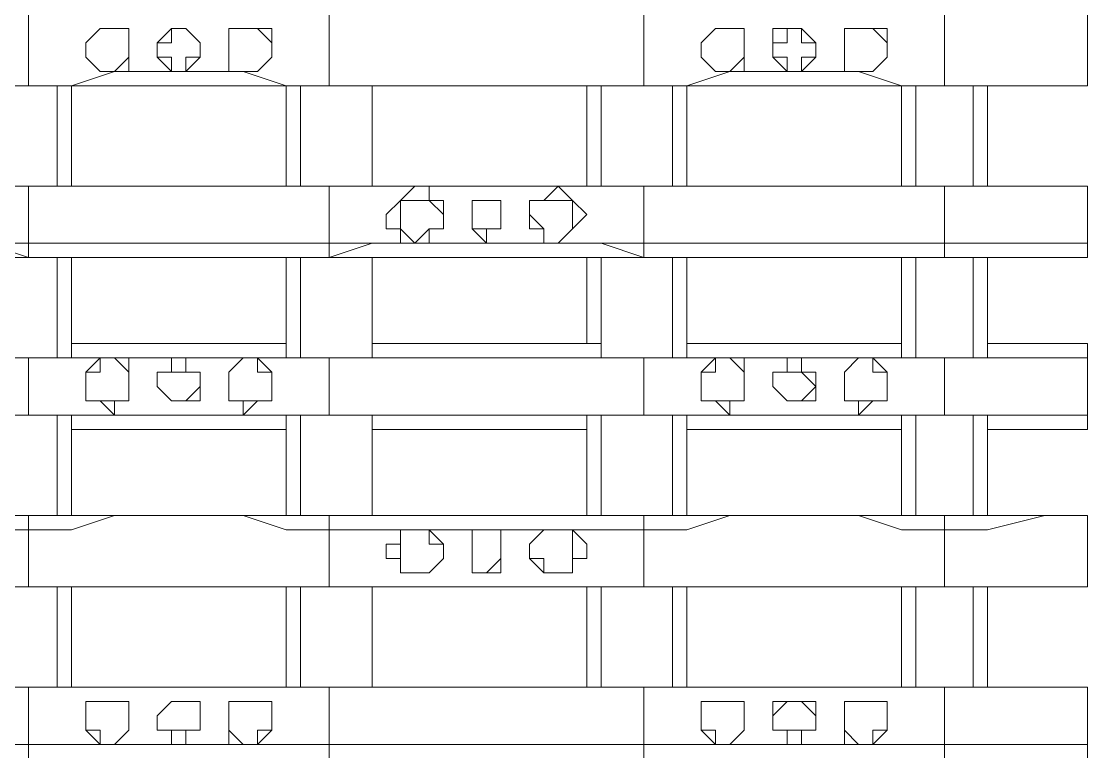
# Model space of a CAD drawing. Header units: millimetres. Extents: x 4241 to 6572, y 870 to 1291.
# Drawn here: x 4925.653 to 4928.807, y 915.681 to 917.84 of the extents above; entities that cross this region are included whole.
import ezdxf

# ---------------------------------------------------------------- set-up
doc = ezdxf.new("R2010")
doc.units = ezdxf.units.MM
doc.layers.add('PDF _Aquastok Объекты', color=7, linetype='Continuous')

msp = doc.modelspace()

# ---------------------------------------------------------------- linework, layer by layer
at = {"layer": 'PDF _Aquastok Объекты', "lineweight": 20}
for points in [[(4924.7427, 917.6493), (4924.8697, 917.6493), (4924.9967, 917.6493), (4925.1237, 917.6493), (4925.2931, 917.6493), (4925.4201, 917.6493), (4925.5471, 917.6493), (4925.6741, 917.6493), (4925.6741, 917.861), (4925.8011, 917.861), (4925.9281, 917.861), (4926.0551, 917.861), (4926.1821, 917.861), (4926.3091, 917.861), (4926.4361, 917.861), (4926.5631, 917.861), (4926.5631, 917.6493), (4926.6901, 917.6493), (4926.8171, 917.6493), (4926.9441, 917.6493), (4927.1135, 917.6493), (4927.1981, 917.6493), (4927.3675, 917.6493), (4927.4945, 917.6493)], [(4925.5894, 917.861), (4925.7587, 917.861), (4925.8011, 917.861), (4926.4361, 917.861), (4926.4784, 917.861), (4926.6901, 917.861), (4927.3251, 917.861), (4927.3675, 917.861), (4927.5791, 917.861), (4927.6215, 917.861), (4928.2565, 917.861), (4928.2988, 917.861), (4928.4682, 917.861), (4928.5105, 917.861), (4928.8068, 917.861), (4928.8068, 917.6493), (4928.8068, 917.861), (4928.8068, 917.6493), (4928.5105, 917.6493), (4928.5528, 917.6493)], [(4925.5471, 917.6493), (4925.5047, 917.6493), (4925.5471, 917.6493), (4925.5894, 917.6493), (4925.7587, 917.6493), (4925.8011, 917.6493), (4926.4361, 917.6493), (4926.4784, 917.6493), (4926.6901, 917.6493), (4926.6901, 917.353)], [(4925.6741, 917.6493), (4925.5471, 917.6493)], [(4925.7587, 917.353), (4925.7587, 917.6493)], [(4926.4784, 917.6493), (4926.4784, 917.353)], [(4928.3835, 917.6493), (4928.5105, 917.6493), (4928.6798, 917.6493), (4928.8068, 917.6493), (4928.6798, 917.6493), (4928.5105, 917.6493), (4928.3835, 917.6493), (4928.2565, 917.6493), (4928.1295, 917.6493), (4928.0025, 917.6493), (4927.8755, 917.6493), (4927.7485, 917.6493), (4927.6215, 917.6493), (4927.4945, 917.6493), (4927.3675, 917.6493), (4927.2405, 917.6493), (4927.1135, 917.6493), (4926.9441, 917.6493), (4926.8171, 917.6493), (4926.6901, 917.6493), (4926.5631, 917.6493)], [(4926.6901, 917.353), (4926.6901, 917.6493), (4926.6901, 917.353)], [(4927.3251, 917.6493), (4927.3251, 917.353), (4927.3251, 917.6493), (4926.6901, 917.6493), (4926.7324, 917.6493)], [(4927.3675, 917.353), (4927.3675, 917.6493), (4927.3251, 917.6493), (4927.3675, 917.6493), (4927.5791, 917.6493), (4927.6215, 917.6493), (4928.2565, 917.6493), (4928.2988, 917.6493), (4928.4682, 917.6493), (4928.5105, 917.6493), (4928.5105, 917.353), (4928.5105, 917.6493)], [(4927.5791, 917.353), (4927.5791, 917.6493)], [(4928.2988, 917.6493), (4928.2988, 917.353)], [(4928.4682, 917.353), (4928.4682, 917.6493)], [(4928.8068, 917.6493), (4928.8068, 917.6493)], [(4928.8068, 917.6493), (4928.8068, 917.6493)], [(4928.8068, 917.6493), (4928.8068, 917.6493)], [(4925.5894, 917.353), (4925.7587, 917.353), (4925.8011, 917.353), (4926.4361, 917.353), (4926.4784, 917.353), (4926.6901, 917.353), (4927.3251, 917.353), (4927.3675, 917.353), (4927.5791, 917.353), (4927.6215, 917.353), (4928.2565, 917.353), (4928.2988, 917.353), (4928.4682, 917.353), (4928.5105, 917.353), (4928.8068, 917.353), (4928.8068, 917.1413), (4928.5105, 917.1413), (4928.4682, 917.1413), (4928.2988, 917.1413), (4928.2565, 917.1413), (4927.6215, 917.1413), (4927.5791, 917.1413), (4927.3675, 917.1413), (4927.3251, 917.1413), (4926.6901, 917.1413), (4926.4784, 917.1413), (4926.4361, 917.1413), (4925.8011, 917.1413), (4925.7587, 917.1413), (4925.5894, 917.1413)], [(4925.6741, 917.353), (4925.8011, 917.353), (4925.9281, 917.353), (4926.0551, 917.353), (4926.1821, 917.353), (4926.3091, 917.353), (4926.4361, 917.353), (4926.5631, 917.353)], [(4927.4945, 917.353), (4927.6215, 917.353), (4927.7485, 917.353), (4927.8755, 917.353), (4928.0025, 917.353), (4928.1295, 917.353), (4928.2565, 917.353), (4928.3835, 917.353), (4928.3835, 917.1836), (4928.5105, 917.1836), (4928.6798, 917.1836), (4928.8068, 917.1836), (4928.8068, 917.1413), (4928.6798, 917.1413), (4928.5105, 917.1413), (4928.3835, 917.1413), (4928.2565, 917.1413), (4928.1295, 917.1413), (4928.0025, 917.1413), (4927.8755, 917.1413), (4927.7485, 917.1413), (4927.6215, 917.1413), (4927.4945, 917.1413)], [(4928.3835, 917.353), (4928.3835, 917.353)], [(4928.8068, 917.353), (4928.8068, 917.353)], [(4928.8068, 917.353), (4928.8068, 917.353)], [(4928.8068, 917.353), (4928.8068, 917.353)], [(4926.7324, 916.8873), (4926.6901, 916.8873), (4926.6901, 916.845), (4926.4784, 916.845), (4926.4361, 916.845), (4926.4361, 916.8873), (4925.8011, 916.8873), (4925.8011, 916.845), (4925.7587, 916.845), (4925.5894, 916.845), (4925.5471, 916.845), (4925.5471, 916.8873), (4925.5047, 916.8873), (4925.5047, 917.1413), (4925.5047, 916.8873)], [(4926.5631, 917.1413), (4926.4361, 917.1413), (4926.3091, 917.1413), (4926.1821, 917.1413), (4926.0551, 917.1413), (4925.9281, 917.1413), (4925.8011, 917.1413), (4925.6741, 917.1413)], [(4925.7587, 916.845), (4925.7587, 917.1413)], [(4926.4784, 917.1413), (4926.4784, 916.845)], [(4926.6901, 916.845), (4926.6901, 917.1413), (4926.6901, 916.8873), (4927.3251, 916.8873), (4927.3675, 916.8873)], [(4926.6901, 916.8873), (4926.6901, 917.1413)], [(4928.5528, 916.8873), (4928.5105, 916.8873), (4928.5105, 916.845), (4928.4682, 916.845), (4928.2988, 916.845), (4928.2565, 916.845), (4928.2565, 916.8873), (4927.6215, 916.8873), (4927.6215, 916.845), (4927.5791, 916.845), (4927.3675, 916.845), (4927.3675, 916.8873), (4927.3251, 916.8873), (4927.3251, 917.1413), (4927.3251, 916.8873)], [(4927.3675, 917.1413), (4927.3675, 916.845)], [(4927.5791, 916.845), (4927.5791, 917.1413)], [(4928.2988, 917.1413), (4928.2988, 916.845)], [(4928.4682, 916.845), (4928.4682, 917.1413)], [(4928.5105, 916.8873), (4928.5105, 917.1413), (4928.5105, 916.8873), (4928.8068, 916.8873)], [(4928.8068, 917.1413), (4928.8068, 917.1413)], [(4928.8068, 916.6756), (4928.8068, 916.845), (4928.8068, 916.8873), (4928.8068, 916.845), (4928.6798, 916.845), (4928.5105, 916.845), (4928.3835, 916.845), (4928.2565, 916.845), (4928.1295, 916.845), (4928.0025, 916.845), (4927.8755, 916.845), (4927.7485, 916.845), (4927.6215, 916.845), (4927.4945, 916.845), (4927.3675, 916.845), (4927.2405, 916.845), (4927.1135, 916.845), (4926.9441, 916.845), (4926.8171, 916.845), (4926.6901, 916.845), (4926.5631, 916.845), (4926.4361, 916.845), (4926.3091, 916.845), (4926.1821, 916.845), (4926.0551, 916.845), (4925.9281, 916.845), (4925.8011, 916.845), (4925.6741, 916.845)], [(4925.5471, 916.845), (4925.6741, 916.845), (4925.5471, 916.845)], [(4927.4945, 916.845), (4927.3675, 916.845), (4927.1981, 916.845), (4927.1135, 916.845), (4926.9441, 916.845), (4926.8171, 916.845), (4926.6901, 916.845), (4926.5631, 916.845)], [(4928.3835, 916.6756), (4928.5105, 916.6756), (4928.6798, 916.6756), (4928.8068, 916.6756), (4928.8068, 916.845), (4928.6798, 916.845), (4928.5105, 916.845), (4928.3835, 916.845)], [(4928.8068, 916.845), (4928.8068, 916.845)], [(4928.8068, 916.845), (4928.8068, 916.6756), (4928.8068, 916.6333)], [(4928.8068, 916.845), (4928.8068, 916.845)], [(4926.7324, 916.3793), (4926.6901, 916.3793), (4926.4784, 916.3793), (4926.4361, 916.3793), (4925.8011, 916.3793), (4925.7587, 916.3793), (4925.5894, 916.3793), (4925.5471, 916.3793), (4925.5047, 916.3793), (4925.5047, 916.6756)], [(4925.6741, 916.6756), (4925.5471, 916.6756)], [(4925.5471, 916.6756), (4925.6741, 916.6756), (4925.8011, 916.6756), (4925.9281, 916.6756), (4926.0551, 916.6756), (4926.1821, 916.6756), (4926.3091, 916.6756), (4926.4361, 916.6756), (4926.5631, 916.6756), (4926.6901, 916.6756), (4926.8171, 916.6756), (4926.9441, 916.6756), (4927.1135, 916.6756), (4927.2405, 916.6756), (4927.3675, 916.6756), (4927.4945, 916.6756), (4927.6215, 916.6756), (4927.7485, 916.6756), (4927.8755, 916.6756), (4928.0025, 916.6756), (4928.1295, 916.6756), (4928.2565, 916.6756), (4928.3835, 916.6756), (4928.5105, 916.6756), (4928.6798, 916.6756), (4928.8068, 916.6756), (4928.8068, 916.6333), (4928.5105, 916.6333), (4928.5105, 916.6756), (4928.4682, 916.6756), (4928.2988, 916.6756), (4928.2565, 916.6756), (4928.2565, 916.6333), (4927.6215, 916.6333), (4927.6215, 916.6756), (4927.5791, 916.6756), (4927.3675, 916.6756), (4927.3251, 916.6756), (4927.3251, 916.6333), (4926.6901, 916.6333), (4926.6901, 916.6756), (4926.4784, 916.6756), (4926.4361, 916.6756), (4926.4361, 916.6333), (4925.8011, 916.6333), (4925.8011, 916.6756), (4925.7587, 916.6756), (4925.5894, 916.6756)], [(4925.7587, 916.3793), (4925.7587, 916.6756)], [(4925.8011, 916.6756), (4925.8011, 916.3793), (4925.8011, 916.6333)], [(4926.4361, 916.6333), (4926.4361, 916.3793), (4926.4361, 916.6756)], [(4926.4784, 916.6756), (4926.4784, 916.3793)], [(4926.5631, 916.6756), (4926.6901, 916.6756), (4926.8171, 916.6756), (4926.9441, 916.6756), (4927.1135, 916.6756), (4927.1981, 916.6756), (4927.3675, 916.6756), (4927.4945, 916.6756)], [(4926.6901, 916.3793), (4926.6901, 916.6756), (4926.6901, 916.3793)], [(4926.6901, 916.6333), (4926.6901, 916.3793), (4927.3251, 916.3793), (4927.3675, 916.3793), (4927.3251, 916.3793), (4927.3251, 916.6756)], [(4927.3675, 916.6756), (4927.3675, 916.3793), (4927.5791, 916.3793), (4927.6215, 916.3793), (4928.2565, 916.3793), (4928.2988, 916.3793), (4928.4682, 916.3793), (4928.5105, 916.3793), (4928.5528, 916.3793)], [(4927.5791, 916.3793), (4927.5791, 916.6756)], [(4927.6215, 916.6756), (4927.6215, 916.3793), (4927.6215, 916.6333)], [(4928.2565, 916.6333), (4928.2565, 916.3793), (4928.2565, 916.6756)], [(4928.2988, 916.6756), (4928.2988, 916.3793)], [(4928.4682, 916.3793), (4928.4682, 916.6756)], [(4928.5105, 916.6756), (4928.5105, 916.3793), (4928.8068, 916.3793), (4928.8068, 916.1676), (4928.5105, 916.1676), (4928.5528, 916.1676)], [(4928.8068, 916.6756), (4928.8068, 916.6756)], [(4928.8068, 916.6756), (4928.8068, 916.6756)], [(4927.3251, 916.6333), (4927.3251, 916.3793)], [(4928.5105, 916.3793), (4928.5105, 916.6333)], [(4926.5631, 916.1676), (4926.4361, 916.1676), (4926.3091, 916.1676), (4926.1821, 916.1676), (4926.0551, 916.1676), (4925.9281, 916.1676), (4925.8011, 916.1676), (4925.6741, 916.1676), (4925.6741, 916.3369), (4925.8011, 916.3369), (4925.9281, 916.3793), (4926.0551, 916.3793), (4926.1821, 916.3793), (4926.3091, 916.3793), (4926.4361, 916.3369), (4926.5631, 916.3369), (4926.5631, 916.3793), (4926.6901, 916.3793), (4926.8171, 916.3793), (4926.9441, 916.3793), (4927.1135, 916.3793), (4927.1981, 916.3793), (4927.3675, 916.3793), (4927.4945, 916.3793), (4927.4945, 916.3369), (4927.6215, 916.3369), (4927.7485, 916.3793), (4927.8755, 916.3793), (4928.0025, 916.3793), (4928.1295, 916.3793), (4928.2565, 916.3369), (4928.3835, 916.3369), (4928.3835, 916.3793), (4928.3835, 916.3369), (4928.3835, 916.1676), (4928.2565, 916.1676), (4928.1295, 916.1676), (4928.0025, 916.1676), (4927.8755, 916.1676), (4927.7485, 916.1676), (4927.6215, 916.1676), (4927.4945, 916.1676)], [(4925.6741, 916.1676), (4925.8011, 916.1676), (4925.9281, 916.1676), (4926.0551, 916.1676), (4926.1821, 916.1676), (4926.3091, 916.1676), (4926.4361, 916.1676), (4926.5631, 916.1676), (4926.6901, 916.1676), (4926.8171, 916.1676), (4926.9441, 916.1676), (4927.1135, 916.1676), (4927.1981, 916.1676), (4927.3675, 916.1676), (4927.4945, 916.1676), (4927.6215, 916.1676), (4927.7485, 916.1676), (4927.8755, 916.1676), (4928.0025, 916.1676), (4928.1295, 916.1676), (4928.2565, 916.1676), (4928.3835, 916.1676), (4928.5105, 916.1676), (4928.6798, 916.1676), (4928.8068, 916.1676), (4928.6798, 916.1676), (4928.5105, 916.1676), (4928.3835, 916.1676), (4928.3835, 916.3369), (4928.5105, 916.3369), (4928.6798, 916.3793), (4928.8068, 916.3793), (4928.6798, 916.3793), (4928.5105, 916.3793), (4928.3835, 916.3793), (4928.2565, 916.3793), (4928.1295, 916.3793), (4928.0025, 916.3793), (4927.8755, 916.3793), (4927.7485, 916.3793), (4927.6215, 916.3793), (4927.4945, 916.3793)], [(4925.6741, 916.3793), (4925.8011, 916.3793), (4925.9281, 916.3793), (4926.0551, 916.3793), (4926.1821, 916.3793), (4926.3091, 916.3793), (4926.4361, 916.3793), (4926.5631, 916.3793)], [(4928.8068, 916.3793), (4928.8068, 916.3793)], [(4928.8068, 916.3793), (4928.8068, 916.3793)], [(4928.8068, 916.3793), (4928.8068, 916.3793)], [(4925.5471, 916.1676), (4925.5047, 916.1676), (4925.5471, 916.1676), (4925.5894, 916.1676), (4925.7587, 916.1676), (4925.8011, 916.1676), (4926.4361, 916.1676), (4926.4784, 916.1676), (4926.6901, 916.1676), (4926.6901, 915.8713)], [(4925.7587, 915.8713), (4925.7587, 916.1676)], [(4926.4784, 916.1676), (4926.4784, 915.8713)], [(4926.6901, 915.8713), (4926.6901, 916.1676), (4926.6901, 915.8713)], [(4927.3251, 916.1676), (4927.3251, 915.8713), (4927.3251, 916.1676), (4926.6901, 916.1676), (4926.7324, 916.1676)], [(4928.5105, 916.1676), (4928.5105, 915.8713), (4928.5105, 916.1676), (4928.4682, 916.1676), (4928.2988, 916.1676), (4928.2565, 916.1676), (4927.6215, 916.1676), (4927.5791, 916.1676), (4927.3675, 916.1676), (4927.3251, 916.1676), (4927.3675, 916.1676), (4927.3675, 915.8713)], [(4927.5791, 915.8713), (4927.5791, 916.1676)], [(4928.2988, 916.1676), (4928.2988, 915.8713)], [(4928.3835, 916.1676), (4928.3835, 916.1676)], [(4928.4682, 915.8713), (4928.4682, 916.1676)], [(4928.8068, 916.1676), (4928.8068, 916.1676)], [(4928.8068, 916.1676), (4928.8068, 916.1676)], [(4928.8068, 916.1676), (4928.8068, 916.1676)], [(4925.6741, 915.8713), (4925.5471, 915.8713), (4925.4201, 915.8713), (4925.2931, 915.8713), (4925.1237, 915.8713), (4924.9967, 915.8713), (4924.8697, 915.8713), (4924.7427, 915.8713)], [(4925.5471, 915.8713), (4925.6741, 915.8713), (4925.6741, 915.7019), (4925.5471, 915.7019)], [(4925.5894, 915.8713), (4925.7587, 915.8713), (4925.8011, 915.8713), (4926.4361, 915.8713), (4926.4784, 915.8713), (4926.6901, 915.8713), (4927.3251, 915.8713), (4927.3675, 915.8713), (4927.5791, 915.8713), (4927.6215, 915.8713), (4928.2565, 915.8713), (4928.2988, 915.8713), (4928.4682, 915.8713), (4928.5105, 915.8713), (4928.8068, 915.8713), (4928.8068, 915.6596)], [(4927.4945, 915.6596), (4927.4945, 915.7019), (4927.3675, 915.7019), (4927.1981, 915.7019), (4927.1135, 915.7019), (4926.9441, 915.7019), (4926.8171, 915.7019), (4926.6901, 915.7019), (4926.5631, 915.7019), (4926.5631, 915.8713), (4926.6901, 915.8713), (4926.8171, 915.8713), (4926.9441, 915.8713), (4927.1135, 915.8713), (4927.2405, 915.8713), (4927.3675, 915.8713), (4927.4945, 915.8713), (4927.3675, 915.8713), (4927.1981, 915.8713), (4927.1135, 915.8713), (4926.9441, 915.8713), (4926.8171, 915.8713), (4926.6901, 915.8713), (4926.5631, 915.8713)], [(4928.3835, 915.8713), (4928.5105, 915.8713), (4928.6798, 915.8713), (4928.8068, 915.8713), (4928.6798, 915.8713), (4928.5105, 915.8713), (4928.3835, 915.8713), (4928.2565, 915.8713), (4928.1295, 915.8713), (4928.0025, 915.8713), (4927.8755, 915.8713), (4927.7485, 915.8713), (4927.6215, 915.8713), (4927.4945, 915.8713)], [(4928.8068, 915.8713), (4928.8068, 915.8713)], [(4928.8068, 915.8713), (4928.8068, 915.8713)], [(4928.8068, 915.8713), (4928.8068, 915.8713)], [(4928.8068, 915.6596), (4928.8068, 915.7019), (4928.6798, 915.7019), (4928.5105, 915.7019), (4928.3835, 915.7019), (4928.3835, 915.6596)]]:
    msp.add_lwpolyline(points, dxfattribs=at)
for points in [[(4928.3835, 917.861), (4928.2565, 917.861), (4928.1295, 917.861), (4928.0025, 917.861), (4927.8755, 917.861), (4927.7485, 917.861), (4927.6215, 917.861), (4927.4945, 917.861), (4927.4945, 917.6493), (4927.6215, 917.6493), (4927.7485, 917.6917), (4927.8755, 917.6917), (4928.0025, 917.6917), (4928.1295, 917.6917), (4928.2565, 917.6493), (4928.3835, 917.6493)], [(4925.9704, 917.734), (4925.9704, 917.7763), (4925.9704, 917.8187), (4925.9281, 917.8187), (4925.8857, 917.8187), (4925.8434, 917.7763), (4925.8434, 917.734), (4925.8857, 917.6917), (4925.9281, 917.6917)], [(4925.9704, 917.734), (4925.9704, 917.6917), (4925.9281, 917.6917), (4925.8857, 917.6917), (4925.8434, 917.734), (4925.8434, 917.7763), (4925.8857, 917.8187), (4925.9281, 917.8187), (4925.9704, 917.8187), (4925.9704, 917.7763)], [(4926.0551, 917.734), (4926.0974, 917.734), (4926.0974, 917.6917), (4926.1398, 917.6917), (4926.1398, 917.734), (4926.1821, 917.734), (4926.1821, 917.7763), (4926.1398, 917.8187), (4926.0974, 917.8187), (4926.0974, 917.7763), (4926.0551, 917.7763)], [(4926.0551, 917.734), (4926.0551, 917.7763), (4926.0974, 917.8187), (4926.1398, 917.8187), (4926.1821, 917.7763), (4926.1821, 917.734), (4926.1398, 917.6917), (4926.0974, 917.6917)], [(4926.2668, 917.734), (4926.2668, 917.6917), (4926.3091, 917.6917), (4926.3514, 917.6917), (4926.3938, 917.734), (4926.3938, 917.7763), (4926.3514, 917.8187), (4926.3091, 917.8187), (4926.2668, 917.8187), (4926.2668, 917.7763)], [(4926.2668, 917.734), (4926.2668, 917.7763), (4926.2668, 917.8187), (4926.3091, 917.8187), (4926.3514, 917.8187), (4926.3938, 917.8187), (4926.3938, 917.7763), (4926.3938, 917.734), (4926.3514, 917.6917), (4926.3091, 917.6917), (4926.2668, 917.6917)], [(4927.7908, 917.734), (4927.7908, 917.7763), (4927.7908, 917.8187), (4927.7485, 917.8187), (4927.7061, 917.8187), (4927.6638, 917.7763), (4927.6638, 917.734), (4927.7061, 917.6917), (4927.7485, 917.6917)], [(4927.7908, 917.734), (4927.7908, 917.6917), (4927.7485, 917.6917), (4927.7061, 917.6917), (4927.6638, 917.734), (4927.6638, 917.7763), (4927.7061, 917.8187), (4927.7485, 917.8187), (4927.7908, 917.8187), (4927.7908, 917.7763)], [(4927.8755, 917.734), (4927.9178, 917.734), (4927.9178, 917.6917), (4927.9602, 917.6917), (4927.9602, 917.734), (4928.0025, 917.734), (4928.0025, 917.7763), (4927.9602, 917.7763), (4927.9602, 917.8187), (4927.9178, 917.8187), (4927.9178, 917.7763), (4927.8755, 917.7763)], [(4927.8755, 917.734), (4927.8755, 917.7763), (4927.8755, 917.8187), (4927.9178, 917.8187), (4927.9602, 917.8187), (4928.0025, 917.7763), (4928.0025, 917.734), (4927.9602, 917.6917), (4927.9178, 917.6917)], [(4928.0872, 917.734), (4928.0872, 917.6917), (4928.1295, 917.6917), (4928.1718, 917.6917), (4928.2142, 917.734), (4928.2142, 917.7763), (4928.1718, 917.8187), (4928.1295, 917.8187), (4928.0872, 917.8187), (4928.0872, 917.7763)], [(4928.0872, 917.734), (4928.0872, 917.7763), (4928.0872, 917.8187), (4928.1295, 917.8187), (4928.1718, 917.8187), (4928.2142, 917.8187), (4928.2142, 917.7763), (4928.2142, 917.734), (4928.1718, 917.6917), (4928.1295, 917.6917), (4928.0872, 917.6917)], [(4926.5631, 917.6493), (4926.4361, 917.6493), (4926.3091, 917.6493), (4926.1821, 917.6493), (4926.0551, 917.6493), (4925.9281, 917.6493), (4925.8011, 917.6493), (4925.6741, 917.6493), (4925.8011, 917.6493), (4925.9281, 917.6917), (4926.0551, 917.6917), (4926.1821, 917.6917), (4926.3091, 917.6917), (4926.4361, 917.6493)], [(4925.8011, 917.6493), (4925.8011, 917.353)], [(4926.4361, 917.353), (4926.4361, 917.6493)], [(4927.6215, 917.6493), (4927.6215, 917.353)], [(4928.2565, 917.353), (4928.2565, 917.6493)], [(4924.7427, 917.353), (4924.8697, 917.353), (4924.9967, 917.353), (4925.1237, 917.353), (4925.2931, 917.353), (4925.4201, 917.353), (4925.5471, 917.353), (4925.6741, 917.353), (4925.5471, 917.353), (4925.4201, 917.353), (4925.2931, 917.353), (4925.1237, 917.353), (4924.9967, 917.353), (4924.8697, 917.353)], [(4928.8068, 917.1836), (4928.8068, 917.1413), (4928.8068, 917.1836), (4928.8068, 917.353), (4928.6798, 917.353), (4928.5105, 917.353), (4928.3835, 917.353), (4928.3835, 917.1836), (4928.3835, 917.1413), (4928.3835, 917.1836), (4928.2565, 917.1836), (4928.1295, 917.1836), (4928.0025, 917.1836), (4927.8755, 917.1836), (4927.7485, 917.1836), (4927.6215, 917.1836), (4927.4945, 917.1836), (4927.4945, 917.1413), (4927.3675, 917.1836), (4927.1981, 917.1836), (4927.1135, 917.1836), (4926.9441, 917.1836), (4926.8171, 917.1836), (4926.6901, 917.1836), (4926.5631, 917.1413), (4926.5631, 917.1836), (4926.4361, 917.1836), (4926.3091, 917.1836), (4926.1821, 917.1836), (4926.0551, 917.1836), (4925.9281, 917.1836), (4925.8011, 917.1836), (4925.6741, 917.1836), (4925.6741, 917.353), (4925.8011, 917.353), (4925.9281, 917.353), (4926.0551, 917.353), (4926.1821, 917.353), (4926.3091, 917.353), (4926.4361, 917.353), (4926.5631, 917.353), (4926.6901, 917.353), (4926.8171, 917.353), (4926.9441, 917.353), (4927.1135, 917.353), (4927.1981, 917.353), (4927.3675, 917.353), (4927.4945, 917.353), (4927.6215, 917.353), (4927.7485, 917.353), (4927.8755, 917.353), (4928.0025, 917.353), (4928.1295, 917.353), (4928.2565, 917.353), (4928.3835, 917.353), (4928.5105, 917.353), (4928.6798, 917.353), (4928.8068, 917.353)], [(4927.4945, 917.353), (4927.3675, 917.353), (4927.1981, 917.353), (4927.1135, 917.353), (4926.9441, 917.353), (4926.8171, 917.353), (4926.6901, 917.353), (4926.5631, 917.353), (4926.5631, 917.1836), (4926.6901, 917.1836), (4926.8171, 917.1836), (4926.9441, 917.1836), (4927.1135, 917.1836), (4927.1981, 917.1836), (4927.3675, 917.1836), (4927.4945, 917.1836)], [(4926.9018, 917.2683), (4926.9018, 917.226), (4926.8594, 917.226), (4926.8594, 917.1836), (4926.8171, 917.1836), (4926.7748, 917.1836), (4926.7748, 917.226), (4926.7324, 917.226), (4926.7324, 917.2683), (4926.7748, 917.3106), (4926.8171, 917.353), (4926.8594, 917.353), (4926.8594, 917.3106), (4926.9018, 917.3106)], [(4927.1558, 917.2683), (4927.1558, 917.3106), (4927.1981, 917.3106), (4927.2405, 917.353), (4927.2828, 917.3106), (4927.3251, 917.2683), (4927.2828, 917.226), (4927.2405, 917.1836), (4927.1981, 917.1836), (4927.1981, 917.226), (4927.1558, 917.226)], [(4926.9018, 917.2683), (4926.8594, 917.3106), (4926.8171, 917.3106), (4926.7748, 917.3106), (4926.7748, 917.2683), (4926.7748, 917.226), (4926.8171, 917.1836), (4926.8594, 917.226), (4926.9018, 917.226)], [(4926.9865, 917.2683), (4926.9865, 917.226), (4927.0288, 917.226), (4927.0711, 917.226), (4927.0711, 917.2683), (4927.0711, 917.3106), (4927.0288, 917.3106), (4926.9865, 917.3106)], [(4926.9865, 917.2683), (4926.9865, 917.3106), (4927.0288, 917.3106), (4927.0711, 917.3106), (4927.0711, 917.2683), (4927.0711, 917.226), (4927.0288, 917.226), (4927.0288, 917.1836), (4926.9865, 917.226)], [(4927.1558, 917.2683), (4927.1981, 917.226), (4927.1981, 917.1836), (4927.2405, 917.1836), (4927.2828, 917.226), (4927.2828, 917.2683), (4927.2828, 917.3106), (4927.2405, 917.3106), (4927.1981, 917.3106), (4927.1558, 917.3106)], [(4924.7427, 917.1413), (4924.7427, 917.1836), (4924.8697, 917.1836), (4924.9967, 917.1836), (4925.1237, 917.1836), (4925.2931, 917.1836), (4925.4201, 917.1836), (4925.5471, 917.1836), (4925.6741, 917.1836), (4925.6741, 917.1413), (4925.5471, 917.1836), (4925.4201, 917.1836), (4925.2931, 917.1836), (4925.1237, 917.1836), (4924.9967, 917.1836), (4924.8697, 917.1836)], [(4925.8011, 917.1413), (4925.8011, 916.8873)], [(4926.4361, 916.8873), (4926.4361, 917.1413)], [(4927.6215, 917.1413), (4927.6215, 916.8873)], [(4928.2565, 916.8873), (4928.2565, 917.1413)], [(4926.5631, 916.845), (4926.4361, 916.845), (4926.3091, 916.845), (4926.1821, 916.845), (4926.0551, 916.845), (4925.9281, 916.845), (4925.8011, 916.845), (4925.6741, 916.845), (4925.6741, 916.6756), (4925.8011, 916.6756), (4925.9281, 916.6756), (4926.0551, 916.6756), (4926.1821, 916.6756), (4926.3091, 916.6756), (4926.4361, 916.6756), (4926.5631, 916.6756)], [(4925.9704, 916.7603), (4925.9704, 916.8026), (4925.9281, 916.845), (4925.8857, 916.845), (4925.8857, 916.8026), (4925.8434, 916.8026), (4925.8434, 916.7603), (4925.8434, 916.718), (4925.8857, 916.718), (4925.9281, 916.718), (4925.9704, 916.718)], [(4925.9704, 916.7603), (4925.9704, 916.718), (4925.9281, 916.718), (4925.9281, 916.6756), (4925.8857, 916.718), (4925.8434, 916.718), (4925.8434, 916.7603), (4925.8434, 916.8026), (4925.8857, 916.845), (4925.9281, 916.845), (4925.9704, 916.845), (4925.9704, 916.8026)], [(4926.0551, 916.7603), (4926.0551, 916.8026), (4926.0974, 916.8026), (4926.0974, 916.845), (4926.1398, 916.845), (4926.1398, 916.8026), (4926.1821, 916.8026), (4926.1821, 916.7603), (4926.1821, 916.718), (4926.1398, 916.718), (4926.0974, 916.718)], [(4926.2668, 916.7603), (4926.2668, 916.718), (4926.3091, 916.718), (4926.3514, 916.718), (4926.3938, 916.718), (4926.3938, 916.7603), (4926.3938, 916.8026), (4926.3514, 916.8026), (4926.3514, 916.845), (4926.3091, 916.845), (4926.2668, 916.8026)], [(4926.2668, 916.7603), (4926.2668, 916.8026), (4926.3091, 916.845), (4926.3514, 916.845), (4926.3938, 916.8026), (4926.3938, 916.7603), (4926.3938, 916.718), (4926.3514, 916.718), (4926.3091, 916.6756), (4926.3091, 916.718), (4926.2668, 916.718)], [(4928.3835, 916.845), (4928.2565, 916.845), (4928.1295, 916.845), (4928.0025, 916.845), (4927.8755, 916.845), (4927.7485, 916.845), (4927.6215, 916.845), (4927.4945, 916.845), (4927.4945, 916.6756), (4927.6215, 916.6756), (4927.7485, 916.6756), (4927.8755, 916.6756), (4928.0025, 916.6756), (4928.1295, 916.6756), (4928.2565, 916.6756), (4928.3835, 916.6756)], [(4927.7908, 916.7603), (4927.7908, 916.8026), (4927.7485, 916.845), (4927.7061, 916.845), (4927.7061, 916.8026), (4927.6638, 916.8026), (4927.6638, 916.7603), (4927.6638, 916.718), (4927.7061, 916.718), (4927.7485, 916.718), (4927.7908, 916.718)], [(4927.7908, 916.7603), (4927.7908, 916.718), (4927.7485, 916.718), (4927.7485, 916.6756), (4927.7061, 916.718), (4927.6638, 916.718), (4927.6638, 916.7603), (4927.6638, 916.8026), (4927.7061, 916.845), (4927.7485, 916.845), (4927.7908, 916.845), (4927.7908, 916.8026)], [(4927.8755, 916.7603), (4927.8755, 916.8026), (4927.9178, 916.8026), (4927.9178, 916.845), (4927.9602, 916.845), (4927.9602, 916.8026), (4928.0025, 916.8026), (4928.0025, 916.7603), (4928.0025, 916.718), (4927.9602, 916.718), (4927.9178, 916.718)], [(4928.0872, 916.7603), (4928.0872, 916.718), (4928.1295, 916.718), (4928.1718, 916.718), (4928.2142, 916.718), (4928.2142, 916.7603), (4928.2142, 916.8026), (4928.1718, 916.8026), (4928.1718, 916.845), (4928.1295, 916.845), (4928.0872, 916.8026)], [(4928.0872, 916.7603), (4928.0872, 916.8026), (4928.1295, 916.845), (4928.1718, 916.845), (4928.2142, 916.8026), (4928.2142, 916.7603), (4928.2142, 916.718), (4928.1718, 916.718), (4928.1295, 916.6756), (4928.1295, 916.718), (4928.0872, 916.718)], [(4926.0551, 916.7603), (4926.0974, 916.718), (4926.1398, 916.718), (4926.1821, 916.7603), (4926.1821, 916.8026), (4926.1398, 916.8026), (4926.0974, 916.8026), (4926.0551, 916.8026)], [(4927.8755, 916.7603), (4927.9178, 916.718), (4927.9602, 916.718), (4928.0025, 916.7603), (4927.9602, 916.8026), (4927.9178, 916.8026), (4927.8755, 916.8026)], [(4925.6741, 916.3793), (4925.6741, 916.3369), (4925.5471, 916.3369), (4925.4201, 916.3369), (4925.2931, 916.3369), (4925.1237, 916.3369), (4924.9967, 916.3369), (4924.8697, 916.3369), (4924.7427, 916.3369), (4924.7427, 916.3793), (4924.8697, 916.3793), (4924.9967, 916.3793), (4925.1237, 916.3793), (4925.2931, 916.3793), (4925.4201, 916.3793), (4925.5471, 916.3793)], [(4928.8068, 916.1676), (4928.8068, 916.3793)], [(4927.4945, 916.3369), (4927.3675, 916.3369), (4927.1981, 916.3369), (4927.1135, 916.3369), (4926.9441, 916.3369), (4926.8171, 916.3369), (4926.6901, 916.3369), (4926.5631, 916.3369), (4926.5631, 916.1676), (4926.6901, 916.1676), (4926.8171, 916.1676), (4926.9441, 916.1676), (4927.1135, 916.1676), (4927.1981, 916.1676), (4927.3675, 916.1676), (4927.4945, 916.1676)], [(4926.9018, 916.2523), (4926.8594, 916.2099), (4926.8171, 916.2099), (4926.7748, 916.2099), (4926.7748, 916.2523), (4926.7324, 916.2523), (4926.7324, 916.2946), (4926.7748, 916.2946), (4926.7748, 916.3369), (4926.8171, 916.3369), (4926.8594, 916.3369), (4926.9018, 916.2946)], [(4926.9018, 916.2523), (4926.9018, 916.2946), (4926.8594, 916.2946), (4926.8594, 916.3369), (4926.8171, 916.3369), (4926.7748, 916.3369), (4926.7748, 916.2946), (4926.7748, 916.2523), (4926.7748, 916.2099), (4926.8171, 916.2099), (4926.8594, 916.2099)], [(4926.9865, 916.2523), (4926.9865, 916.2099), (4927.0288, 916.2099), (4927.0711, 916.2523), (4927.0711, 916.2946), (4927.0711, 916.3369), (4927.0288, 916.3369), (4926.9865, 916.3369), (4926.9865, 916.2946)], [(4926.9865, 916.2523), (4926.9865, 916.2946), (4926.9865, 916.3369), (4927.0288, 916.3369), (4927.0711, 916.3369), (4927.0711, 916.2946), (4927.0711, 916.2523), (4927.0711, 916.2099), (4927.0288, 916.2099), (4926.9865, 916.2099)], [(4927.1558, 916.2523), (4927.1981, 916.2523), (4927.1981, 916.2099), (4927.2405, 916.2099), (4927.2828, 916.2099), (4927.2828, 916.2523), (4927.2828, 916.2946), (4927.2828, 916.3369), (4927.2405, 916.3369), (4927.1981, 916.3369), (4927.1558, 916.2946)], [(4927.1558, 916.2523), (4927.1558, 916.2946), (4927.1981, 916.3369), (4927.2405, 916.3369), (4927.2828, 916.3369), (4927.3251, 916.2946), (4927.3251, 916.2523), (4927.2828, 916.2523), (4927.2828, 916.2099), (4927.2405, 916.2099), (4927.1981, 916.2099)], [(4924.7427, 916.1676), (4924.8697, 916.1676), (4924.9967, 916.1676), (4925.1237, 916.1676), (4925.2931, 916.1676), (4925.4201, 916.1676), (4925.5471, 916.1676), (4925.6741, 916.1676), (4925.5471, 916.1676), (4925.4201, 916.1676), (4925.2931, 916.1676), (4925.1237, 916.1676), (4924.9967, 916.1676), (4924.8697, 916.1676)], [(4925.8011, 916.1676), (4925.8011, 915.8713)], [(4926.4361, 915.8713), (4926.4361, 916.1676)], [(4927.6215, 916.1676), (4927.6215, 915.8713)], [(4928.2565, 915.8713), (4928.2565, 916.1676)], [(4926.5631, 915.8713), (4926.4361, 915.8713), (4926.3091, 915.8713), (4926.1821, 915.8713), (4926.0551, 915.8713), (4925.9281, 915.8713), (4925.8011, 915.8713), (4925.6741, 915.8713), (4925.8011, 915.8713), (4925.9281, 915.8713), (4926.0551, 915.8713), (4926.1821, 915.8713), (4926.3091, 915.8713), (4926.4361, 915.8713)], [(4928.3835, 915.8713), (4928.2565, 915.8713), (4928.1295, 915.8713), (4928.0025, 915.8713), (4927.8755, 915.8713), (4927.7485, 915.8713), (4927.6215, 915.8713), (4927.4945, 915.8713), (4927.4945, 915.7019), (4927.6215, 915.7019), (4927.7485, 915.7019), (4927.8755, 915.7019), (4928.0025, 915.7019), (4928.1295, 915.7019), (4928.2565, 915.7019), (4928.3835, 915.7019)], [(4928.8068, 915.6596), (4928.8068, 915.7019), (4928.8068, 915.8713), (4928.8068, 915.7019)], [(4925.9704, 915.7866), (4925.9704, 915.8289), (4925.9281, 915.8289), (4925.8857, 915.8289), (4925.8434, 915.8289), (4925.8434, 915.7866), (4925.8434, 915.7443), (4925.8857, 915.7443), (4925.8857, 915.7019), (4925.9281, 915.7019), (4925.9704, 915.7443)], [(4925.9704, 915.7866), (4925.9704, 915.7443), (4925.9281, 915.7019), (4925.8857, 915.7019), (4925.8434, 915.7443), (4925.8434, 915.7866), (4925.8434, 915.8289), (4925.8857, 915.8289), (4925.9281, 915.8289), (4925.9704, 915.8289)], [(4926.0551, 915.7866), (4926.0551, 915.7443), (4926.0974, 915.7443), (4926.1398, 915.7443), (4926.1821, 915.7443), (4926.1821, 915.7866), (4926.1821, 915.8289), (4926.1398, 915.8289), (4926.0974, 915.8289)], [(4926.0551, 915.7866), (4926.0974, 915.8289), (4926.1398, 915.8289), (4926.1821, 915.8289), (4926.1821, 915.7866), (4926.1821, 915.7443), (4926.1398, 915.7443), (4926.1398, 915.7019), (4926.0974, 915.7019), (4926.0974, 915.7443), (4926.0551, 915.7443)], [(4926.2668, 915.7866), (4926.2668, 915.7443), (4926.3091, 915.7019), (4926.3514, 915.7019), (4926.3514, 915.7443), (4926.3938, 915.7443), (4926.3938, 915.7866), (4926.3938, 915.8289), (4926.3514, 915.8289), (4926.3091, 915.8289), (4926.2668, 915.8289)], [(4926.2668, 915.7866), (4926.2668, 915.8289), (4926.3091, 915.8289), (4926.3514, 915.8289), (4926.3938, 915.8289), (4926.3938, 915.7866), (4926.3938, 915.7443), (4926.3514, 915.7019), (4926.3091, 915.7019), (4926.2668, 915.7019), (4926.2668, 915.7443)], [(4927.7908, 915.7866), (4927.7908, 915.8289), (4927.7485, 915.8289), (4927.7061, 915.8289), (4927.6638, 915.8289), (4927.6638, 915.7866), (4927.6638, 915.7443), (4927.7061, 915.7443), (4927.7061, 915.7019), (4927.7485, 915.7019), (4927.7908, 915.7443)], [(4927.7908, 915.7866), (4927.7908, 915.7443), (4927.7485, 915.7019), (4927.7061, 915.7019), (4927.6638, 915.7443), (4927.6638, 915.7866), (4927.6638, 915.8289), (4927.7061, 915.8289), (4927.7485, 915.8289), (4927.7908, 915.8289)], [(4927.8755, 915.7866), (4927.8755, 915.7443), (4927.9178, 915.7443), (4927.9602, 915.7443), (4928.0025, 915.7443), (4928.0025, 915.7866), (4927.9602, 915.8289), (4927.9178, 915.8289)], [(4927.8755, 915.7866), (4927.8755, 915.8289), (4927.9178, 915.8289), (4927.9602, 915.8289), (4928.0025, 915.8289), (4928.0025, 915.7866), (4928.0025, 915.7443), (4927.9602, 915.7443), (4927.9602, 915.7019), (4927.9178, 915.7019), (4927.9178, 915.7443), (4927.8755, 915.7443)], [(4928.0872, 915.7866), (4928.0872, 915.7443), (4928.1295, 915.7019), (4928.1718, 915.7019), (4928.1718, 915.7443), (4928.2142, 915.7443), (4928.2142, 915.7866), (4928.2142, 915.8289), (4928.1718, 915.8289), (4928.1295, 915.8289), (4928.0872, 915.8289)], [(4928.0872, 915.7866), (4928.0872, 915.8289), (4928.1295, 915.8289), (4928.1718, 915.8289), (4928.2142, 915.8289), (4928.2142, 915.7866), (4928.2142, 915.7443), (4928.1718, 915.7019), (4928.1295, 915.7019), (4928.0872, 915.7019), (4928.0872, 915.7443)], [(4926.5631, 915.7019), (4926.5631, 915.6596), (4926.4361, 915.6596), (4926.3091, 915.6596), (4926.1821, 915.6596), (4926.0551, 915.6596), (4925.9281, 915.6596), (4925.8011, 915.6596), (4925.6741, 915.6596), (4925.6741, 915.7019), (4925.8011, 915.7019), (4925.9281, 915.7019), (4926.0551, 915.7019), (4926.1821, 915.7019), (4926.3091, 915.7019), (4926.4361, 915.7019)]]:
    msp.add_lwpolyline(points, close=True, dxfattribs=at)

doc.saveas('drawing.dxf')
